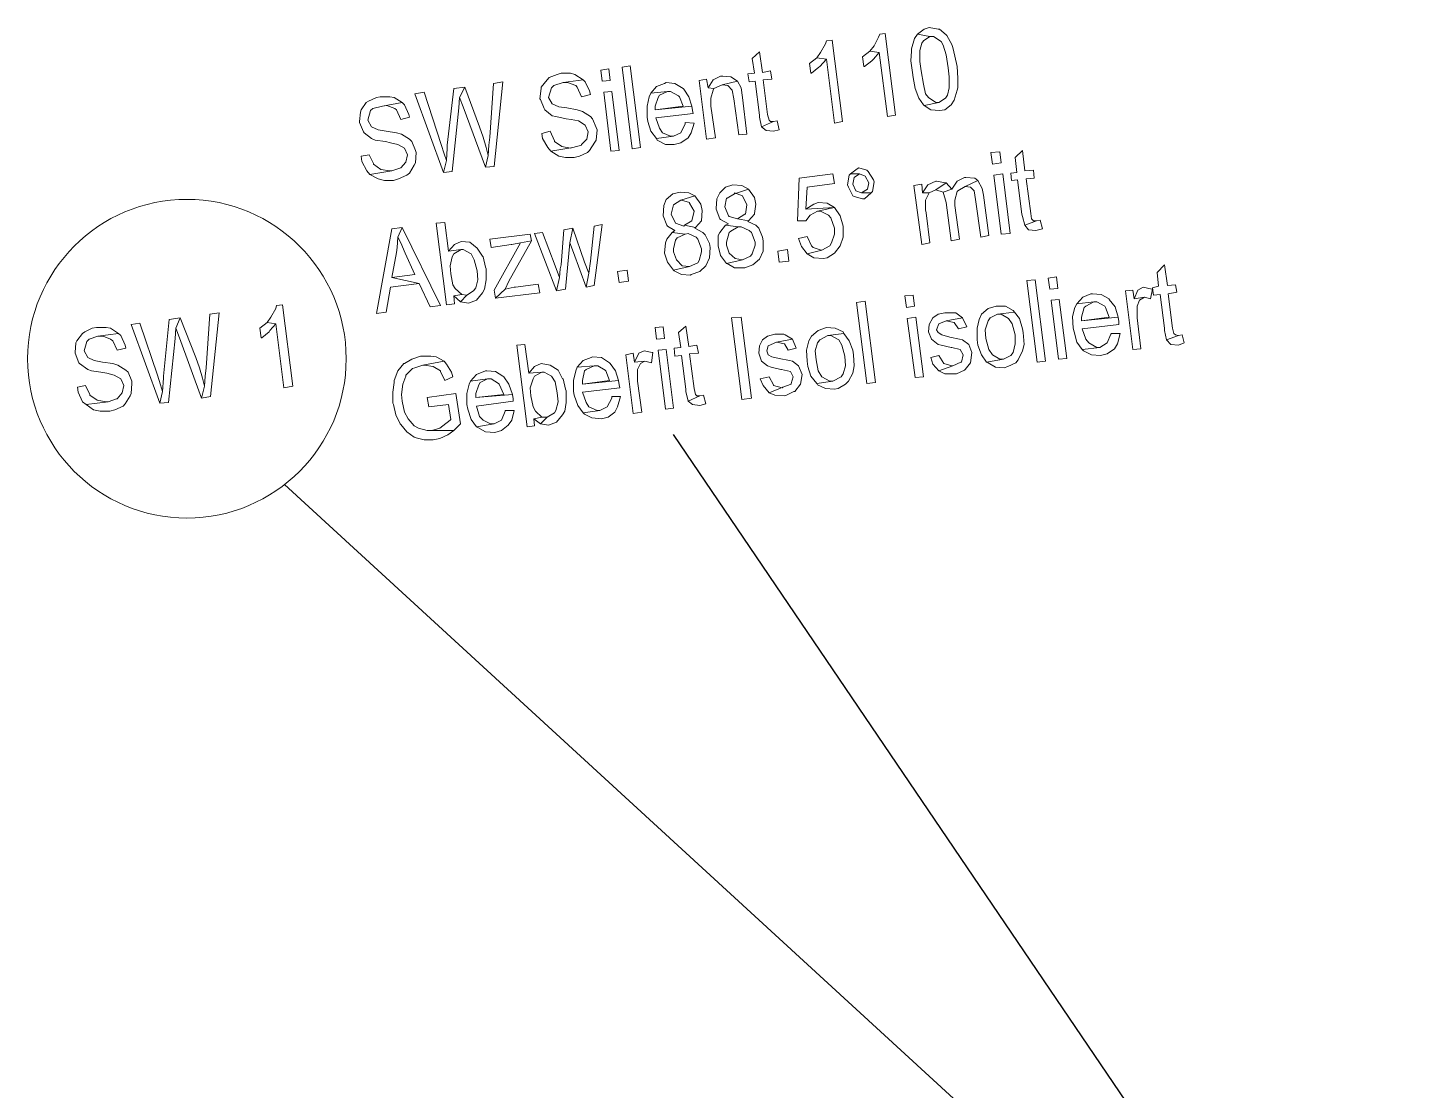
# Model space of a CAD drawing. Header units: metres. Extents: x 2713732.4 to 2713757.2, y 1226081.6 to 1226111.3.
# Drawn here: x 2713741.898 to 2713743.935, y 1226108.739 to 1226110.31 of the extents above; entities that cross this region are included whole.
import ezdxf

# ---------------------------------------------------------------- set-up
doc = ezdxf.new("R2010")
doc.units = ezdxf.units.M
doc.layers.add('einlagen_boden_erstes_og', color=7, linetype='Continuous', true_color=0x000000)

msp = doc.modelspace()

# ---------------------------------------------------------------- linework, layer by layer
at = {"layer": 'einlagen_boden_erstes_og', "color": 7, "linetype": 'Continuous', "lineweight": 25, "extrusion": (0.000477202, 0.001815, 0.999998)}
for q in [(2713742.8529, 1226109.7085, -0.1934), (2713742.2781, 1226109.6348, -0.193)]:
    msp.add_line((2713743.9348, 1226108.1144, -0.191), q, dxfattribs=at)
at = {"layer": 'einlagen_boden_erstes_og', "color": 7, "lineweight": 0}
for points in [[(2713743.1658, 1226110.3011), (2713743.1582, 1226110.3), (2713743.156, 1226110.2957), (2713743.1495, 1226110.2827), (2713743.143, 1226110.2751), (2713743.1571, 1226110.2729), (2713743.1691, 1226110.1784), (2713743.181, 1226110.1806)], [(2713743.2136, 1226110.3), (2713743.2092, 1226110.2935), (2713743.2049, 1226110.2783), (2713743.2049, 1226110.2751), (2713743.2038, 1226110.2609), (2713743.206, 1226110.2436), (2713743.2071, 1226110.236), (2713743.2103, 1226110.2197), (2713743.2158, 1226110.2055), (2713743.2223, 1226110.1958), (2713743.2234, 1226110.1947), (2713743.2451, 1226110.199), (2713743.2408, 1226110.199), (2713743.2299, 1226110.2066), (2713743.2255, 1226110.2121), (2713743.2223, 1226110.2262), (2713743.219, 1226110.2457), (2713743.2169, 1226110.2599), (2713743.2169, 1226110.2761), (2713743.2201, 1226110.287), (2713743.2223, 1226110.2903), (2713743.2321, 1226110.2968)], [(2713743.231, 1226110.3098), (2713743.2234, 1226110.3076), (2713743.2136, 1226110.3), (2713743.2321, 1226110.2968), (2713743.2375, 1226110.2968), (2713743.2484, 1226110.2892), (2713743.2516, 1226110.2838), (2713743.256, 1226110.2696), (2713743.2592, 1226110.2501), (2713743.2603, 1226110.237), (2713743.2603, 1226110.2207), (2713743.2581, 1226110.2099), (2713743.2549, 1226110.2055), (2713743.2451, 1226110.199), (2713743.2234, 1226110.1947), (2713743.2331, 1226110.1882), (2713743.2462, 1226110.1871), (2713743.2538, 1226110.1882), (2713743.2636, 1226110.1958), (2713743.2679, 1226110.2023), (2713743.2723, 1226110.2175), (2713743.2733, 1226110.2207), (2713743.2733, 1226110.2349), (2713743.2723, 1226110.2523), (2713743.269, 1226110.2675), (2713743.2657, 1226110.2805), (2713743.2646, 1226110.2848), (2713743.257, 1226110.2979), (2713743.256, 1226110.299), (2713743.2462, 1226110.3076), (2713743.244, 1226110.3076)], [(2713743.0876, 1226110.2914), (2713743.0789, 1226110.2903), (2713743.0778, 1226110.2859), (2713743.0702, 1226110.2729), (2713743.0648, 1226110.2653), (2713743.0789, 1226110.2631), (2713743.0908, 1226110.1686), (2713743.1028, 1226110.1708)], [(2713742.9801, 1226110.274), (2713742.9692, 1226110.2642), (2713742.9725, 1226110.2425), (2713742.9627, 1226110.2414), (2713742.9648, 1226110.2294), (2713742.9735, 1226110.2305), (2713742.9801, 1226110.1806), (2713742.9801, 1226110.1773), (2713742.9833, 1226110.1632), (2713743.0007, 1226110.1708), (2713742.9963, 1226110.1708), (2713742.9942, 1226110.173), (2713742.992, 1226110.1816), (2713742.9855, 1226110.2327), (2713742.9985, 1226110.2338), (2713742.9963, 1226110.2457), (2713742.9844, 1226110.2436)], [(2713743.0648, 1226110.2653), (2713743.0539, 1226110.2566), (2713743.0561, 1226110.2425), (2713743.0572, 1226110.2425), (2713743.068, 1226110.2512), (2713743.0691, 1226110.2523), (2713743.0789, 1226110.2631)], [(2713743.143, 1226110.2751), (2713743.1321, 1226110.2664), (2713743.1343, 1226110.2523), (2713743.1354, 1226110.2523), (2713743.1462, 1226110.2609), (2713743.1484, 1226110.2631), (2713743.1571, 1226110.2729)], [(2713742.6868, 1226110.2425), (2713742.6813, 1226110.2403), (2713742.6694, 1226110.236), (2713742.6661, 1226110.2327), (2713742.6574, 1226110.2218), (2713742.6574, 1226110.2197), (2713742.6553, 1226110.2045), (2713742.6564, 1226110.2034), (2713742.6618, 1226110.1903), (2713742.6629, 1226110.1882), (2713742.6737, 1226110.1795), (2713742.6792, 1226110.1784), (2713742.6944, 1226110.1751), (2713742.702, 1226110.174), (2713742.7128, 1226110.1719), (2713742.7226, 1226110.1654), (2713742.727, 1226110.1556), (2713742.7248, 1226110.1447), (2713742.7172, 1226110.1371), (2713742.7172, 1226110.136), (2713742.7042, 1226110.1328), (2713742.6716, 1226110.1273), (2713742.6835, 1226110.1197), (2713742.6933, 1226110.1176), (2713742.7063, 1226110.1176), (2713742.7139, 1226110.1197), (2713742.7259, 1226110.1252), (2713742.7291, 1226110.1284), (2713742.7367, 1226110.1404), (2713742.7389, 1226110.1436), (2713742.74, 1226110.1588), (2713742.7389, 1226110.1621), (2713742.7335, 1226110.1751), (2713742.7302, 1226110.1784), (2713742.7183, 1226110.186), (2713742.7107, 1226110.1882), (2713742.6955, 1226110.1914), (2713742.6835, 1226110.1925), (2713742.6737, 1226110.1969), (2713742.6683, 1226110.2066), (2713742.6683, 1226110.2066), (2713742.6726, 1226110.2207), (2713742.6759, 1226110.224), (2713742.69, 1226110.2284), (2713742.7194, 1226110.2327), (2713742.7074, 1226110.2403), (2713742.7009, 1226110.2425)], [(2713742.7574, 1226110.249), (2713742.7454, 1226110.2468), (2713742.7476, 1226110.2305), (2713742.7595, 1226110.2316)], [(2713742.7921, 1226110.1306), (2713742.7769, 1226110.2512), (2713742.7889, 1226110.2533), (2713742.8041, 1226110.1328), (2713742.7921, 1226110.1306)], [(2713742.5445, 1226110.2218), (2713742.5282, 1226110.2197), (2713742.5184, 1226110.136), (2713742.5184, 1226110.1317), (2713742.5173, 1226110.1132), (2713742.513, 1226110.0958), (2713742.526, 1226110.0969), (2713742.5358, 1226110.1914), (2713742.5369, 1226110.2066)], [(2713742.5445, 1226110.2218), (2713742.5369, 1226110.2066), (2713742.5423, 1226110.1925), (2713742.5749, 1226110.1034), (2713742.5792, 1226110.1208), (2713742.576, 1226110.1328), (2713742.5716, 1226110.148), (2713742.5662, 1226110.1632)], [(2713742.601, 1226110.2294), (2713742.5868, 1226110.2273), (2713742.5814, 1226110.148), (2713742.5803, 1226110.136), (2713742.5792, 1226110.1208), (2713742.5749, 1226110.1034), (2713742.5879, 1226110.1045)], [(2713742.7194, 1226110.2327), (2713742.69, 1226110.2284), (2713742.6965, 1226110.2284), (2713742.7085, 1226110.224), (2713742.7107, 1226110.2218), (2713742.7172, 1226110.2077), (2713742.7302, 1226110.211), (2713742.7291, 1226110.2164), (2713742.7226, 1226110.2294)], [(2713742.8421, 1226110.2284), (2713742.8399, 1226110.2273), (2713742.828, 1226110.2229), (2713742.8193, 1226110.2131), (2713742.8443, 1226110.2153), (2713742.8486, 1226110.2153), (2713742.8606, 1226110.2088), (2713742.8617, 1226110.2077), (2713742.8671, 1226110.1936), (2713742.8258, 1226110.1882), (2713742.8801, 1226110.1936), (2713742.8758, 1226110.2077), (2713742.8682, 1226110.2186), (2713742.8671, 1226110.2197), (2713742.8551, 1226110.2273)], [(2713742.9018, 1226110.2338), (2713742.891, 1226110.2316), (2713742.9018, 1226110.1447), (2713742.9149, 1226110.1469), (2713742.9084, 1226110.1936), (2713742.9084, 1226110.2055), (2713742.9116, 1226110.2175), (2713742.9127, 1226110.2197), (2713742.904, 1226110.2207)], [(2713742.9257, 1226110.2381), (2713742.9225, 1226110.2381), (2713742.9116, 1226110.2327), (2713742.904, 1226110.2207), (2713742.9127, 1226110.2197), (2713742.9247, 1226110.2251), (2713742.9475, 1226110.2305), (2713742.9377, 1226110.237)], [(2713742.9475, 1226110.2305), (2713742.9247, 1226110.2251), (2713742.9333, 1226110.224), (2713742.9399, 1226110.2175), (2713742.942, 1226110.2045), (2713742.9496, 1226110.1512), (2713742.9616, 1226110.1523), (2713742.9551, 1226110.2066), (2713742.9529, 1226110.2207)], [(2713742.4196, 1226110.2077), (2713742.4141, 1226110.2066), (2713742.4022, 1226110.2012), (2713742.3989, 1226110.199), (2713742.3913, 1226110.1882), (2713742.3902, 1226110.1849), (2713742.3891, 1226110.1708), (2713742.3891, 1226110.1697), (2713742.3946, 1226110.1556), (2713742.3957, 1226110.1545), (2713742.4065, 1226110.1458), (2713742.412, 1226110.1436), (2713742.4272, 1226110.1415), (2713742.4348, 1226110.1393), (2713742.4456, 1226110.1371), (2713742.4554, 1226110.1317), (2713742.4597, 1226110.1219), (2713742.4576, 1226110.111), (2713742.45, 1226110.1024), (2713742.45, 1226110.1024), (2713742.4369, 1226110.098), (2713742.4043, 1226110.0926), (2713742.4163, 1226110.0861), (2713742.4261, 1226110.0839), (2713742.4391, 1226110.0839), (2713742.4467, 1226110.0861), (2713742.4587, 1226110.0915), (2713742.463, 1226110.0947), (2713742.4695, 1226110.1067), (2713742.4717, 1226110.11), (2713742.4728, 1226110.1252), (2713742.4717, 1226110.1284), (2713742.4663, 1226110.1415), (2713742.463, 1226110.1447), (2713742.4511, 1226110.1523), (2713742.4435, 1226110.1545), (2713742.4282, 1226110.1567), (2713742.4163, 1226110.1588), (2713742.4065, 1226110.1632), (2713742.4011, 1226110.173), (2713742.4011, 1226110.173), (2713742.4054, 1226110.1871), (2713742.4087, 1226110.1903), (2713742.4228, 1226110.1936), (2713742.4521, 1226110.199), (2713742.4402, 1226110.2066), (2713742.4337, 1226110.2077)], [(2713742.4521, 1226110.199), (2713742.4228, 1226110.1936), (2713742.4293, 1226110.1947), (2713742.4413, 1226110.1903), (2713742.4435, 1226110.1882), (2713742.45, 1226110.174), (2713742.463, 1226110.1773), (2713742.4619, 1226110.1816), (2713742.4554, 1226110.1958)], [(2713742.4847, 1226110.2142), (2713742.4706, 1226110.2121), (2713742.513, 1226110.0958), (2713742.5173, 1226110.1132), (2713742.5141, 1226110.123), (2713742.5097, 1226110.1371)], [(2713742.7617, 1226110.2153), (2713742.7498, 1226110.2142), (2713742.7606, 1226110.1273), (2713742.7726, 1226110.1284)], [(2713742.8193, 1226110.2131), (2713742.8171, 1226110.2077), (2713742.8139, 1226110.1936), (2713742.8139, 1226110.1773), (2713742.8149, 1226110.1708), (2713742.8193, 1226110.1567), (2713742.828, 1226110.1458), (2713742.853, 1226110.1491), (2713742.8486, 1226110.1491), (2713742.8367, 1226110.1545), (2713742.8323, 1226110.161), (2713742.8269, 1226110.1762), (2713742.8823, 1226110.1827), (2713742.8812, 1226110.1871), (2713742.8801, 1226110.1936), (2713742.8258, 1226110.1882), (2713742.8258, 1226110.1936), (2713742.8302, 1226110.2066), (2713742.8323, 1226110.2099), (2713742.8443, 1226110.2153)], [(2713742.8703, 1226110.1697), (2713742.8703, 1226110.1675), (2713742.8638, 1226110.1545), (2713742.853, 1226110.1491), (2713742.828, 1226110.1458), (2713742.8291, 1226110.1436), (2713742.841, 1226110.1371), (2713742.8541, 1226110.1371), (2713742.8638, 1226110.1393), (2713742.8747, 1226110.1469), (2713742.879, 1226110.1545), (2713742.8834, 1226110.1686)], [(2713743.0061, 1226110.1719), (2713743.0007, 1226110.1708), (2713742.9833, 1226110.1632), (2713742.9898, 1226110.1577), (2713743.0007, 1226110.1567), (2713743.0094, 1226110.1588)], [(2713742.6705, 1226110.1567), (2713742.6585, 1226110.1534), (2713742.6596, 1226110.1458), (2713742.6672, 1226110.1328), (2713742.6716, 1226110.1273), (2713742.7042, 1226110.1328), (2713742.7009, 1226110.1317), (2713742.6879, 1226110.1339), (2713742.6879, 1226110.1339), (2713742.677, 1226110.1415), (2713742.677, 1226110.1425)], [(2713742.4033, 1226110.1219), (2713742.3913, 1226110.1197), (2713742.3924, 1226110.1121), (2713742.4, 1226110.098), (2713742.4043, 1226110.0926), (2713742.4369, 1226110.098), (2713742.4337, 1226110.098), (2713742.4206, 1226110.1002), (2713742.4206, 1226110.1002), (2713742.4098, 1226110.1078), (2713742.4098, 1226110.1089)], [(2713743.3353, 1226110.1262), (2713743.3222, 1226110.1252), (2713743.3244, 1226110.1078), (2713743.3374, 1226110.11)], [(2713743.3689, 1226110.1284), (2713743.3581, 1226110.1176), (2713743.3602, 1226110.0958), (2713743.3515, 1226110.0947), (2713743.3526, 1226110.0839), (2713743.3613, 1226110.085), (2713743.3678, 1226110.0339), (2713743.3689, 1226110.0307), (2713743.3722, 1226110.0176), (2713743.3896, 1226110.0241), (2713743.3852, 1226110.0241), (2713743.382, 1226110.0274), (2713743.3809, 1226110.035), (2713743.3744, 1226110.0861), (2713743.3863, 1226110.0871), (2713743.3852, 1226110.0991), (2713743.3722, 1226110.098)], [(2713743.1267, 1226110.1024), (2713743.1245, 1226110.1013), (2713743.1147, 1226110.0937), (2713743.1278, 1226110.0937), (2713743.1365, 1226110.0904), (2713743.1419, 1226110.0806), (2713743.1397, 1226110.0708), (2713743.131, 1226110.0654), (2713743.1452, 1226110.0654), (2713743.1473, 1226110.0676), (2713743.1495, 1226110.0817), (2713743.1484, 1226110.085), (2713743.1408, 1226110.0969), (2713743.1386, 1226110.0991)], [(2713742.9409, 1226110.0774), (2713742.9301, 1226110.0741), (2713742.9214, 1226110.0654), (2713742.9171, 1226110.0567), (2713742.916, 1226110.0426), (2713742.916, 1226110.0415), (2713742.9214, 1226110.0274), (2713742.9225, 1226110.0263), (2713742.9344, 1226110.0198), (2713742.9301, 1226110.0176), (2713742.9486, 1226110.0155), (2713742.9529, 1226110.0155), (2713742.9648, 1226110.01), (2713742.9681, 1226110.0068), (2713742.9735, 1226109.9926), (2713742.9735, 1226109.9883), (2713742.9692, 1226109.9753), (2713742.967, 1226109.972), (2713742.9551, 1226109.9666), (2713742.9312, 1226109.9611), (2713742.9323, 1226109.9611), (2713742.9431, 1226109.9546), (2713742.9572, 1226109.9546), (2713742.9583, 1226109.9546), (2713742.9703, 1226109.959), (2713742.9801, 1226109.9677), (2713742.9855, 1226109.9796), (2713742.9855, 1226109.9948), (2713742.9844, 1226110.0002), (2713742.979, 1226110.0133), (2713742.9746, 1226110.0176), (2713742.9627, 1226110.0231), (2713742.9638, 1226110.0241), (2713742.9475, 1226110.0274), (2713742.9475, 1226110.0274), (2713742.9355, 1226110.0307), (2713742.9344, 1226110.0317), (2713742.929, 1226110.0448), (2713742.9312, 1226110.0578), (2713742.9323, 1226110.0578), (2713742.9431, 1226110.0643), (2713742.9638, 1226110.0708), (2713742.954, 1226110.0763)], [(2713743.0887, 1226110.0937), (2713743.0387, 1226110.0871), (2713743.0365, 1226110.0241), (2713743.0485, 1226110.0241), (2713743.055, 1226110.0328), (2713743.0659, 1226110.0383), (2713743.0908, 1226110.0437), (2713743.0485, 1226110.0415), (2713743.0507, 1226110.0741), (2713743.0908, 1226110.0795)], [(2713743.1147, 1226110.0937), (2713743.1126, 1226110.0915), (2713743.1104, 1226110.0774), (2713743.1115, 1226110.0741), (2713743.118, 1226110.0611), (2713743.1202, 1226110.06), (2713743.1321, 1226110.0567), (2713743.1354, 1226110.0567), (2713743.1452, 1226110.0654), (2713743.131, 1226110.0654), (2713743.1224, 1226110.0687), (2713743.118, 1226110.0785), (2713743.1202, 1226110.0882), (2713743.1278, 1226110.0937)], [(2713743.2201, 1226110.0785), (2713743.2082, 1226110.0763), (2713743.2201, 1226109.9894), (2713743.2321, 1226109.9916), (2713743.2266, 1226110.0361), (2713743.2255, 1226110.0404), (2713743.2255, 1226110.0546), (2713743.231, 1226110.0654), (2713743.2212, 1226110.0654)], [(2713743.2418, 1226110.0828), (2713743.2408, 1226110.0828), (2713743.2288, 1226110.0774), (2713743.2212, 1226110.0654), (2713743.231, 1226110.0654), (2713743.2408, 1226110.0698), (2713743.256, 1226110.0806), (2713743.2549, 1226110.0806)], [(2713743.256, 1226110.0806), (2713743.2408, 1226110.0698), (2713743.2516, 1226110.0665), (2713743.2646, 1226110.0708)], [(2713743.2853, 1226110.0882), (2713743.2831, 1226110.0882), (2713743.2723, 1226110.0828), (2713743.2646, 1226110.0708), (2713743.2516, 1226110.0665), (2713743.2516, 1226110.0665), (2713743.256, 1226110.0513), (2713743.2636, 1226109.9948), (2713743.2755, 1226109.997), (2713743.269, 1226110.047), (2713743.269, 1226110.0546), (2713743.2723, 1226110.0676), (2713743.2733, 1226110.0687), (2713743.2842, 1226110.0752), (2713743.3027, 1226110.0839), (2713743.2983, 1226110.0871)], [(2713743.3027, 1226110.0839), (2713743.2842, 1226110.0752), (2713743.2918, 1226110.0741), (2713743.2972, 1226110.0687), (2713743.2994, 1226110.0556), (2713743.307, 1226110.0002), (2713743.319, 1226110.0024), (2713743.3114, 1226110.0622), (2713743.3092, 1226110.0719)], [(2713743.3396, 1226110.0937), (2713743.3266, 1226110.0915), (2713743.3374, 1226110.0046), (2713743.3505, 1226110.0057)], [(2713742.8627, 1226110.0665), (2713742.8519, 1226110.0643), (2713742.8421, 1226110.0556), (2713742.8388, 1226110.047), (2713742.8378, 1226110.0317), (2713742.8378, 1226110.0317), (2713742.8432, 1226110.0176), (2713742.8443, 1226110.0165), (2713742.8551, 1226110.01), (2713742.8508, 1226110.0068), (2713742.8703, 1226110.0046), (2713742.8747, 1226110.0057), (2713742.8866, 1226110.0002), (2713742.8888, 1226109.997), (2713742.8942, 1226109.9829), (2713742.8942, 1226109.9785), (2713742.891, 1226109.9655), (2713742.8888, 1226109.9622), (2713742.8769, 1226109.9568), (2713742.853, 1226109.9514), (2713742.8541, 1226109.9503), (2713742.8649, 1226109.9448), (2713742.8779, 1226109.9438), (2713742.879, 1226109.9448), (2713742.8921, 1226109.9492), (2713742.9008, 1226109.9579), (2713742.9062, 1226109.9698), (2713742.9073, 1226109.985), (2713742.9062, 1226109.9905), (2713742.8997, 1226110.0035), (2713742.8964, 1226110.0068), (2713742.8845, 1226110.0133), (2713742.8856, 1226110.0144), (2713742.8693, 1226110.0176), (2713742.8682, 1226110.0165), (2713742.8562, 1226110.0209), (2713742.8562, 1226110.0209), (2713742.8497, 1226110.0339), (2713742.853, 1226110.048), (2713742.853, 1226110.048), (2713742.8638, 1226110.0546), (2713742.8845, 1226110.0611), (2713742.8758, 1226110.0654)], [(2713742.8845, 1226110.0611), (2713742.8638, 1226110.0546), (2713742.8649, 1226110.0546), (2713742.8769, 1226110.0513), (2713742.8769, 1226110.0502), (2713742.8834, 1226110.0383), (2713742.8801, 1226110.0241), (2713742.8801, 1226110.0241), (2713742.8693, 1226110.0176), (2713742.8856, 1226110.0144), (2713742.8942, 1226110.0241), (2713742.8942, 1226110.0241), (2713742.8953, 1226110.0393), (2713742.8932, 1226110.0491)], [(2713742.9638, 1226110.0708), (2713742.9431, 1226110.0643), (2713742.9431, 1226110.0654), (2713742.9551, 1226110.0611), (2713742.9551, 1226110.0611), (2713742.9616, 1226110.048), (2713742.9594, 1226110.0339), (2713742.9583, 1226110.0339), (2713742.9475, 1226110.0274), (2713742.9638, 1226110.0241), (2713742.9725, 1226110.0339), (2713742.9725, 1226110.035), (2713742.9746, 1226110.0491), (2713742.9725, 1226110.0589)], [(2713743.067, 1226110.0513), (2713743.0604, 1226110.0491), (2713743.0485, 1226110.0415), (2713743.0908, 1226110.0437), (2713743.08, 1226110.0502)], [(2713743.0908, 1226110.0437), (2713743.0659, 1226110.0383), (2713743.0702, 1226110.0383), (2713743.0822, 1226110.0328), (2713743.0854, 1226110.0285), (2713743.0908, 1226110.0133), (2713743.0908, 1226110.0046), (2713743.0865, 1226109.9916), (2713743.0843, 1226109.9872), (2713743.0724, 1226109.9807), (2713743.0507, 1226109.9753), (2713743.0604, 1226109.9698), (2713743.0746, 1226109.9687), (2713743.08, 1226109.9698), (2713743.0908, 1226109.9763), (2713743.0995, 1226109.9872), (2713743.1039, 1226110.0002), (2713743.1039, 1226110.0165), (2713743.1039, 1226110.0165), (2713743.0995, 1226110.0317)], [(2713742.5151, 1226110.022), (2713742.5021, 1226110.0209), (2713742.5173, 1226109.9003), (2713742.5293, 1226109.9014), (2713742.5282, 1226109.9133), (2713742.5401, 1226109.9155), (2713742.5304, 1226109.9242), (2713742.5271, 1226109.9296), (2713742.5238, 1226109.9459), (2713742.5227, 1226109.9579), (2713742.526, 1226109.9709), (2713742.5282, 1226109.9753), (2713742.539, 1226109.9818), (2713742.5206, 1226109.9796)], [(2713742.7476, 1226110.0187), (2713742.7357, 1226110.0165), (2713742.7302, 1226109.9644), (2713742.728, 1226109.947), (2713742.7237, 1226109.9264), (2713742.7357, 1226109.9286)], [(2713742.9301, 1226110.0176), (2713742.9214, 1226110.0068), (2713742.9192, 1226110.0024), (2713742.9192, 1226109.9872), (2713742.9225, 1226109.9731), (2713742.9312, 1226109.9611), (2713742.9551, 1226109.9666), (2713742.9442, 1226109.9687), (2713742.9355, 1226109.9763), (2713742.9312, 1226109.9883), (2713742.9312, 1226109.9926), (2713742.9355, 1226110.0068), (2713742.9377, 1226110.0089), (2713742.9486, 1226110.0155)], [(2713743.395, 1226110.0252), (2713743.3896, 1226110.0241), (2713743.3722, 1226110.0176), (2713743.3776, 1226110.0111), (2713743.3885, 1226110.01), (2713743.3983, 1226110.0122)], [(2713742.4521, 1226110.0144), (2713742.4369, 1226110.0122), (2713742.4141, 1226109.8873), (2713742.4282, 1226109.8894), (2713742.4348, 1226109.9264), (2713742.4771, 1226109.9318), (2713742.4369, 1226109.9405), (2713742.4435, 1226109.9774), (2713742.4445, 1226109.985), (2713742.4456, 1226110.0002)], [(2713742.4521, 1226110.0144), (2713742.4456, 1226110.0002), (2713742.45, 1226109.9916), (2713742.4565, 1226109.9763), (2713742.4706, 1226109.9448), (2713742.4369, 1226109.9405), (2713742.4771, 1226109.9318), (2713742.4934, 1226109.8971), (2713742.5086, 1226109.8992)], [(2713742.6411, 1226110.0046), (2713742.5814, 1226109.997), (2713742.5836, 1226109.985), (2713742.6129, 1226109.9894), (2713742.614, 1226109.9894), (2713742.627, 1226109.9916), (2713742.6433, 1226109.9948)], [(2713742.6433, 1226109.9948), (2713742.627, 1226109.9916), (2713742.5879, 1226109.922), (2713742.5901, 1226109.9101), (2713742.6042, 1226109.9231), (2713742.6096, 1226109.9351)], [(2713742.6596, 1226110.0068), (2713742.6477, 1226110.0057), (2713742.6803, 1226109.9209), (2713742.6846, 1226109.9405), (2713742.6781, 1226109.9579)], [(2713742.7042, 1226110.0133), (2713742.6911, 1226110.0111), (2713742.6868, 1226109.959), (2713742.6857, 1226109.9535), (2713742.6846, 1226109.9405), (2713742.6803, 1226109.9209), (2713742.6933, 1226109.9231), (2713742.6998, 1226109.9916)], [(2713742.7042, 1226110.0133), (2713742.6998, 1226109.9916), (2713742.7052, 1226109.9774), (2713742.7237, 1226109.9264), (2713742.728, 1226109.947), (2713742.7215, 1226109.9633)], [(2713742.8508, 1226110.0068), (2713742.8432, 1226109.997), (2713742.841, 1226109.9916), (2713742.8399, 1226109.9763), (2713742.8443, 1226109.9633), (2713742.853, 1226109.9514), (2713742.8769, 1226109.9568), (2713742.866, 1226109.9579), (2713742.8573, 1226109.9666), (2713742.853, 1226109.9785), (2713742.853, 1226109.9829), (2713742.8562, 1226109.9959), (2713742.8584, 1226109.9992), (2713742.8703, 1226110.0046)], [(2713743.0507, 1226110.0013), (2713743.0376, 1226109.9981), (2713743.042, 1226109.9861), (2713743.0507, 1226109.9753), (2713743.0724, 1226109.9807), (2713743.0713, 1226109.9807), (2713743.0593, 1226109.985), (2713743.0572, 1226109.9872)], [(2713742.539, 1226109.9937), (2713742.5293, 1226109.9894), (2713742.5206, 1226109.9796), (2713742.539, 1226109.9818), (2713742.5423, 1226109.9818), (2713742.5542, 1226109.9753), (2713742.5586, 1226109.9666), (2713742.5629, 1226109.9503), (2713742.564, 1226109.9372), (2713742.5608, 1226109.9253), (2713742.5575, 1226109.9209), (2713742.5477, 1226109.9144), (2713742.538, 1226109.9047), (2713742.5499, 1226109.9025), (2713742.5499, 1226109.9025), (2713742.5619, 1226109.9068), (2713742.5705, 1226109.9177), (2713742.5738, 1226109.9231), (2713742.576, 1226109.9372), (2713742.576, 1226109.9535), (2713742.5749, 1226109.9557), (2713742.5716, 1226109.9709), (2713742.5705, 1226109.972), (2713742.5629, 1226109.984), (2713742.5521, 1226109.9926), (2713742.5521, 1226109.9926)], [(2713743.0094, 1226109.9633), (2713743.0072, 1226109.9796), (2713743.0213, 1226109.9818), (2713743.0235, 1226109.9644), (2713743.0094, 1226109.9633)], [(2713743.5786, 1226109.959), (2713743.5677, 1226109.9481), (2713743.5699, 1226109.9275), (2713743.5612, 1226109.9253), (2713743.5623, 1226109.9144), (2713743.5721, 1226109.9155), (2713743.5786, 1226109.8656), (2713743.5786, 1226109.8623), (2713743.5818, 1226109.8482), (2713743.5992, 1226109.8547), (2713743.5949, 1226109.8558), (2713743.5927, 1226109.8579), (2713743.5905, 1226109.8656), (2713743.584, 1226109.9166), (2713743.597, 1226109.9188), (2713743.5949, 1226109.9296), (2713743.5829, 1226109.9286)], [(2713742.7726, 1226109.9329), (2713742.7704, 1226109.9492), (2713742.7845, 1226109.9514), (2713742.7867, 1226109.9351), (2713742.7726, 1226109.9329)], [(2713743.3907, 1226109.8156), (2713743.3754, 1226109.9362), (2713743.3874, 1226109.9372), (2713743.4026, 1226109.8167), (2713743.3907, 1226109.8156)], [(2713743.4189, 1226109.9416), (2713743.4069, 1226109.9394), (2713743.4091, 1226109.9231), (2713743.4211, 1226109.9242)], [(2713742.5401, 1226109.9155), (2713742.5282, 1226109.9133), (2713742.538, 1226109.9047), (2713742.5477, 1226109.9144)], [(2713742.6531, 1226109.9307), (2713742.6194, 1226109.9264), (2713742.6173, 1226109.9264), (2713742.6042, 1226109.9231), (2713742.5901, 1226109.9101), (2713742.6553, 1226109.9177)], [(2713743.2071, 1226109.9144), (2713743.1951, 1226109.9133), (2713743.1973, 1226109.896), (2713743.2092, 1226109.8981)], [(2713743.4721, 1226109.9166), (2713743.4699, 1226109.9166), (2713743.458, 1226109.9112), (2713743.4493, 1226109.9014), (2713743.4743, 1226109.9047), (2713743.4786, 1226109.9047), (2713743.4906, 1226109.8981), (2713743.4917, 1226109.896), (2713743.4971, 1226109.8818), (2713743.4558, 1226109.8764), (2713743.5101, 1226109.8818), (2713743.5058, 1226109.8971), (2713743.4971, 1226109.9079), (2713743.4971, 1226109.909), (2713743.4852, 1226109.9155)], [(2713743.5319, 1226109.922), (2713743.521, 1226109.9209), (2713743.5319, 1226109.8341), (2713743.5438, 1226109.8351), (2713743.5384, 1226109.8808), (2713743.5384, 1226109.8829), (2713743.5384, 1226109.8981), (2713743.5416, 1226109.9068), (2713743.5492, 1226109.9112), (2713743.534, 1226109.909)], [(2713743.5471, 1226109.9264), (2713743.5395, 1226109.922), (2713743.5395, 1226109.922), (2713743.534, 1226109.909), (2713743.5492, 1226109.9112), (2713743.5579, 1226109.909), (2713743.5612, 1226109.9231), (2713743.5601, 1226109.9231)], [(2713742.2751, 1226109.9003), (2713742.2664, 1226109.8992), (2713742.2653, 1226109.8949), (2713742.2577, 1226109.8818), (2713742.2523, 1226109.8742), (2713742.2653, 1226109.8721), (2713742.2773, 1226109.7776), (2713742.2903, 1226109.7797)], [(2713743.1386, 1226109.7841), (2713743.1234, 1226109.9036), (2713743.1365, 1226109.9057), (2713743.1517, 1226109.7852), (2713743.1386, 1226109.7841)], [(2713743.3298, 1226109.8981), (2713743.3179, 1226109.8949), (2713743.3081, 1226109.8862), (2713743.3048, 1226109.8786), (2713743.3016, 1226109.8656), (2713743.3016, 1226109.8482), (2713743.3027, 1226109.8406), (2713743.3081, 1226109.8264), (2713743.3157, 1226109.8156), (2713743.3407, 1226109.8199), (2713743.3353, 1226109.8199), (2713743.3244, 1226109.8264), (2713743.319, 1226109.8341), (2713743.3146, 1226109.8503), (2713743.3135, 1226109.8634), (2713743.3179, 1226109.8764), (2713743.3211, 1226109.8808), (2713743.332, 1226109.8862), (2713743.357, 1226109.8894), (2713743.3548, 1226109.8916), (2713743.3439, 1226109.8981)], [(2713743.4232, 1226109.9079), (2713743.4113, 1226109.9068), (2713743.4222, 1226109.8199), (2713743.4341, 1226109.821)], [(2713743.4493, 1226109.9014), (2713743.446, 1226109.896), (2713743.4428, 1226109.8829), (2713743.4439, 1226109.8656), (2713743.445, 1226109.8601), (2713743.4493, 1226109.8449), (2713743.4569, 1226109.8341), (2713743.483, 1226109.8373), (2713743.4786, 1226109.8373), (2713743.4667, 1226109.8438), (2713743.4623, 1226109.8493), (2713743.4569, 1226109.8645), (2713743.5112, 1226109.871), (2713743.5112, 1226109.8753), (2713743.5101, 1226109.8818), (2713743.4558, 1226109.8764), (2713743.4558, 1226109.8818), (2713743.4602, 1226109.896), (2713743.4623, 1226109.8981), (2713743.4743, 1226109.9047)], [(2713742.0644, 1226109.8732), (2713742.0513, 1226109.871), (2713742.0937, 1226109.7548), (2713742.098, 1226109.7721), (2713742.0948, 1226109.7819), (2713742.0904, 1226109.796)], [(2713742.1241, 1226109.8808), (2713742.1078, 1226109.8786), (2713742.0991, 1226109.7949), (2713742.0991, 1226109.7917), (2713742.098, 1226109.7721), (2713742.0937, 1226109.7548), (2713742.1067, 1226109.7558), (2713742.1165, 1226109.8503), (2713742.1176, 1226109.8656)], [(2713742.1241, 1226109.8808), (2713742.1176, 1226109.8656), (2713742.123, 1226109.8514), (2713742.1556, 1226109.7624), (2713742.1599, 1226109.7797), (2713742.1567, 1226109.7917), (2713742.1523, 1226109.8069), (2713742.1469, 1226109.8221)], [(2713742.1817, 1226109.8884), (2713742.1676, 1226109.8862), (2713742.1621, 1226109.8069), (2713742.161, 1226109.7949), (2713742.1599, 1226109.7797), (2713742.1556, 1226109.7624), (2713742.1686, 1226109.7645)], [(2713742.2523, 1226109.8742), (2713742.2414, 1226109.8656), (2713742.2436, 1226109.8514), (2713742.2447, 1226109.8514), (2713742.2555, 1226109.8601), (2713742.2566, 1226109.8623), (2713742.2653, 1226109.8721)], [(2713742.954, 1226109.7602), (2713742.9388, 1226109.8808), (2713742.9529, 1226109.8818), (2713742.9681, 1226109.7624), (2713742.954, 1226109.7602)], [(2713743.2114, 1226109.8818), (2713743.1984, 1226109.8797), (2713743.2103, 1226109.7928), (2713743.2223, 1226109.7939)], [(2713743.2538, 1226109.8884), (2713743.244, 1226109.8862), (2713743.2364, 1226109.8808), (2713743.231, 1226109.871), (2713743.2299, 1226109.8601), (2713743.2342, 1226109.8493), (2713743.244, 1226109.8417), (2713743.2484, 1226109.8406), (2713743.2636, 1226109.8373), (2713743.2646, 1226109.8373), (2713743.2766, 1226109.8341), (2713743.2809, 1226109.8264), (2713743.2788, 1226109.8156), (2713743.2777, 1226109.8156), (2713743.2657, 1226109.8102), (2713743.2451, 1226109.8025), (2713743.2538, 1226109.7982), (2713743.2679, 1226109.7982), (2713743.2712, 1226109.7982), (2713743.2831, 1226109.8036), (2713743.2842, 1226109.8047), (2713743.2918, 1226109.8145), (2713743.294, 1226109.8297), (2713743.2896, 1226109.8417), (2713743.2799, 1226109.8482), (2713743.2755, 1226109.8493), (2713743.2614, 1226109.8525), (2713743.2494, 1226109.8558), (2713743.244, 1226109.859), (2713743.2418, 1226109.8634), (2713743.2451, 1226109.8721), (2713743.2451, 1226109.8721), (2713743.256, 1226109.8764), (2713743.2799, 1226109.8808), (2713743.2701, 1226109.8884), (2713743.2668, 1226109.8884)], [(2713743.2799, 1226109.8808), (2713743.256, 1226109.8764), (2713743.2679, 1226109.8742), (2713743.2744, 1226109.8645), (2713743.2864, 1226109.8677)], [(2713743.357, 1226109.8894), (2713743.332, 1226109.8862), (2713743.3374, 1226109.8862), (2713743.3483, 1226109.8797), (2713743.3537, 1226109.8721), (2713743.3581, 1226109.8558), (2713743.3581, 1226109.8427), (2713743.3548, 1226109.8297), (2713743.3515, 1226109.8254), (2713743.3407, 1226109.8199), (2713743.3157, 1226109.8156), (2713743.3179, 1226109.8145), (2713743.3287, 1226109.808), (2713743.3418, 1226109.8069), (2713743.3472, 1226109.8091), (2713743.3591, 1226109.8145), (2713743.3624, 1226109.8188), (2713743.3689, 1226109.8319), (2713743.3711, 1226109.8417), (2713743.37, 1226109.859), (2713743.3689, 1226109.8645), (2713743.3646, 1226109.8797)], [(2713742.0003, 1226109.8666), (2713741.9938, 1226109.8656), (2713741.9829, 1226109.8601), (2713741.9796, 1226109.8579), (2713741.9709, 1226109.8471), (2713741.9699, 1226109.8438), (2713741.9688, 1226109.8297), (2713741.9688, 1226109.8286), (2713741.9742, 1226109.8145), (2713741.9753, 1226109.8134), (2713741.9872, 1226109.8047), (2713741.9927, 1226109.8025), (2713742.0068, 1226109.8004), (2713742.0155, 1226109.7993), (2713742.0263, 1226109.796), (2713742.0361, 1226109.7906), (2713742.0405, 1226109.7808), (2713742.0383, 1226109.77), (2713742.0307, 1226109.7613), (2713742.0296, 1226109.7613), (2713742.0177, 1226109.7569), (2713741.9851, 1226109.7526), (2713741.9959, 1226109.745), (2713742.0057, 1226109.7428), (2713742.0198, 1226109.7428), (2713742.0274, 1226109.745), (2713742.0394, 1226109.7504), (2713742.0426, 1226109.7537), (2713742.0502, 1226109.7656), (2713742.0513, 1226109.7689), (2713742.0524, 1226109.7841), (2713742.0524, 1226109.7873), (2713742.047, 1226109.8004), (2713742.0437, 1226109.8036), (2713742.0318, 1226109.8112), (2713742.0242, 1226109.8134), (2713742.009, 1226109.8156), (2713741.997, 1226109.8178), (2713741.9872, 1226109.8221), (2713741.9818, 1226109.8319), (2713741.9818, 1226109.8319), (2713741.9861, 1226109.846), (2713741.9894, 1226109.8493), (2713742.0024, 1226109.8536), (2713742.0329, 1226109.8579), (2713742.0209, 1226109.8656), (2713742.0144, 1226109.8666)], [(2713742.0329, 1226109.8579), (2713742.0024, 1226109.8536), (2713742.01, 1226109.8536), (2713742.0209, 1226109.8493), (2713742.0242, 1226109.8471), (2713742.0307, 1226109.833), (2713742.0437, 1226109.8362), (2713742.0426, 1226109.8406), (2713742.0361, 1226109.8547)], [(2713742.8378, 1226109.8677), (2713742.8258, 1226109.8666), (2713742.828, 1226109.8493), (2713742.8399, 1226109.8503)], [(2713742.8714, 1226109.8688), (2713742.8606, 1226109.859), (2713742.8638, 1226109.8373), (2713742.8541, 1226109.8362), (2713742.8551, 1226109.8243), (2713742.8649, 1226109.8254), (2713742.8714, 1226109.7754), (2713742.8714, 1226109.7721), (2713742.8747, 1226109.758), (2713742.8921, 1226109.7656), (2713742.8877, 1226109.7656), (2713742.8856, 1226109.7678), (2713742.8834, 1226109.7765), (2713742.8769, 1226109.8275), (2713742.8899, 1226109.8286), (2713742.8877, 1226109.8406), (2713742.8758, 1226109.8384)], [(2713743.0029, 1226109.8569), (2713742.992, 1226109.8536), (2713742.9844, 1226109.8482), (2713742.9801, 1226109.8395), (2713742.979, 1226109.8286), (2713742.9833, 1226109.8167), (2713742.992, 1226109.8102), (2713742.9974, 1226109.808), (2713743.0116, 1226109.8047), (2713743.0126, 1226109.8047), (2713743.0257, 1226109.8015), (2713743.03, 1226109.7939), (2713743.0268, 1226109.7841), (2713743.0268, 1226109.783), (2713743.0148, 1226109.7787), (2713742.9942, 1226109.77), (2713743.0029, 1226109.7667), (2713743.017, 1226109.7656), (2713743.0202, 1226109.7667), (2713743.0311, 1226109.7721), (2713743.0322, 1226109.7721), (2713743.0409, 1226109.783), (2713743.0431, 1226109.7971), (2713743.0376, 1226109.8102), (2713743.0289, 1226109.8167), (2713743.0246, 1226109.8178), (2713743.0094, 1226109.821), (2713742.9985, 1226109.8232), (2713742.9931, 1226109.8264), (2713742.9909, 1226109.8319), (2713742.9931, 1226109.8395), (2713742.9931, 1226109.8395), (2713743.005, 1226109.8449), (2713743.0289, 1226109.8493), (2713743.0181, 1226109.8558), (2713743.0159, 1226109.8569)], [(2713743.0789, 1226109.8666), (2713743.067, 1226109.8623), (2713743.0572, 1226109.8536), (2713743.0528, 1226109.8471), (2713743.0496, 1226109.833), (2713743.0507, 1226109.8167), (2713743.0517, 1226109.8091), (2713743.0561, 1226109.7949), (2713743.0648, 1226109.7841), (2713743.0887, 1226109.7873), (2713743.0843, 1226109.7873), (2713743.0724, 1226109.7939), (2713743.067, 1226109.8025), (2713743.0637, 1226109.8188), (2713743.0626, 1226109.8319), (2713743.0659, 1226109.8438), (2713743.0691, 1226109.8482), (2713743.0811, 1226109.8547), (2713743.105, 1226109.8579), (2713743.1039, 1226109.8601), (2713743.0919, 1226109.8656)], [(2713743.105, 1226109.8579), (2713743.0811, 1226109.8547), (2713743.0854, 1226109.8547), (2713743.0974, 1226109.8482), (2713743.1017, 1226109.8406), (2713743.1061, 1226109.8243), (2713743.1071, 1226109.8102), (2713743.1039, 1226109.7982), (2713743.1006, 1226109.7939), (2713743.0887, 1226109.7873), (2713743.0648, 1226109.7841), (2713743.0659, 1226109.7819), (2713743.0778, 1226109.7765), (2713743.0908, 1226109.7754), (2713743.0963, 1226109.7765), (2713743.1071, 1226109.783), (2713743.1115, 1226109.7873), (2713743.118, 1226109.7993), (2713743.1202, 1226109.8102), (2713743.1191, 1226109.8264), (2713743.118, 1226109.833), (2713743.1126, 1226109.8471)], [(2713743.5004, 1226109.8579), (2713743.4993, 1226109.8569), (2713743.4938, 1226109.8438), (2713743.483, 1226109.8373), (2713743.4569, 1226109.8341), (2713743.4591, 1226109.8319), (2713743.471, 1226109.8264), (2713743.4841, 1226109.8254), (2713743.4938, 1226109.8275), (2713743.5047, 1226109.8351), (2713743.5091, 1226109.8427), (2713743.5134, 1226109.8579)], [(2713743.6046, 1226109.8558), (2713743.5992, 1226109.8547), (2713743.5818, 1226109.8482), (2713743.5883, 1226109.8417), (2713743.5992, 1226109.8406), (2713743.6079, 1226109.8438)], [(2713742.6335, 1226109.8417), (2713742.6216, 1226109.8406), (2713742.6368, 1226109.72), (2713742.6477, 1226109.7211), (2713742.6466, 1226109.7319), (2713742.6585, 1226109.7341), (2713742.6488, 1226109.7428), (2713742.6455, 1226109.7493), (2713742.6422, 1226109.7656), (2713742.6411, 1226109.7776), (2713742.6455, 1226109.7906), (2713742.6477, 1226109.7949), (2713742.6585, 1226109.8004), (2713742.639, 1226109.7993)], [(2713742.8095, 1226109.8319), (2713742.8019, 1226109.8286), (2713742.8019, 1226109.8286), (2713742.7954, 1226109.8156), (2713742.8106, 1226109.8167), (2713742.8204, 1226109.8145), (2713742.8225, 1226109.8297), (2713742.8215, 1226109.8297)], [(2713742.8421, 1226109.8341), (2713742.8302, 1226109.833), (2713742.841, 1226109.7461), (2713742.853, 1226109.7472)], [(2713743.0289, 1226109.8493), (2713743.005, 1226109.8449), (2713743.017, 1226109.8427), (2713743.0224, 1226109.833), (2713743.0344, 1226109.8362)], [(2713742.4815, 1226109.8243), (2713742.4793, 1226109.8243), (2713742.4663, 1226109.8199), (2713742.4554, 1226109.8134), (2713742.4543, 1226109.8134), (2713742.4456, 1226109.8025), (2713742.4402, 1226109.7884), (2713742.4402, 1226109.7852), (2713742.438, 1226109.771), (2713742.438, 1226109.7548), (2713742.4391, 1226109.7526), (2713742.4424, 1226109.7374), (2713742.4489, 1226109.7243), (2713742.45, 1226109.7233), (2713742.4587, 1226109.7124), (2713742.4695, 1226109.7048), (2713742.4728, 1226109.7037), (2713742.4847, 1226109.7004), (2713742.4978, 1226109.7004), (2713742.5075, 1226109.7026), (2713742.5195, 1226109.708), (2713742.5282, 1226109.7146), (2713742.4956, 1226109.7146), (2713742.4891, 1226109.7146), (2713742.476, 1226109.7178), (2713742.4695, 1226109.7211), (2713742.4608, 1226109.7319), (2713742.4554, 1226109.7417), (2713742.4521, 1226109.758), (2713742.4511, 1226109.7678), (2713742.4532, 1226109.783), (2713742.4576, 1226109.7949), (2713742.4576, 1226109.796), (2713742.4674, 1226109.8058), (2713742.4706, 1226109.8069), (2713742.4826, 1226109.8112), (2713742.5141, 1226109.8167), (2713742.5021, 1226109.8232), (2713742.4945, 1226109.8243)], [(2713742.5141, 1226109.8167), (2713742.4826, 1226109.8112), (2713742.4847, 1226109.8112), (2713742.4978, 1226109.8091), (2713742.5086, 1226109.8025), (2713742.5086, 1226109.8015), (2713742.5151, 1226109.7884), (2713742.5271, 1226109.7939), (2713742.5249, 1226109.8004), (2713742.5173, 1226109.8123)], [(2713742.6574, 1226109.8134), (2713742.6477, 1226109.8091), (2713742.639, 1226109.7993), (2713742.6585, 1226109.8004), (2713742.6618, 1226109.8004), (2713742.6726, 1226109.7949), (2713742.6781, 1226109.7863), (2713742.6813, 1226109.77), (2713742.6824, 1226109.7569), (2713742.6792, 1226109.7439), (2713742.677, 1226109.7406), (2713742.6661, 1226109.7341), (2713742.6564, 1226109.7243), (2713742.6683, 1226109.7222), (2713742.6683, 1226109.7222), (2713742.6803, 1226109.7265), (2713742.6889, 1226109.7374), (2713742.6922, 1226109.7428), (2713742.6944, 1226109.7558), (2713742.6944, 1226109.7732), (2713742.6933, 1226109.7754), (2713742.69, 1226109.7906), (2713742.6889, 1226109.7906), (2713742.6824, 1226109.8036), (2713742.6705, 1226109.8112), (2713742.6705, 1226109.8112)], [(2713742.7335, 1226109.8232), (2713742.7313, 1226109.8221), (2713742.7194, 1226109.8178), (2713742.7107, 1226109.808), (2713742.7357, 1226109.8102), (2713742.7411, 1226109.8102), (2713742.7519, 1226109.8036), (2713742.753, 1226109.8025), (2713742.7585, 1226109.7884), (2713742.7183, 1226109.783), (2713742.7715, 1226109.7884), (2713742.7672, 1226109.8025), (2713742.7595, 1226109.8134), (2713742.7585, 1226109.8145), (2713742.7465, 1226109.8221)], [(2713742.7932, 1226109.8286), (2713742.7824, 1226109.8264), (2713742.7932, 1226109.7395), (2713742.8063, 1226109.7417), (2713742.7997, 1226109.7873), (2713742.7997, 1226109.7895), (2713742.7997, 1226109.8047), (2713742.8041, 1226109.8134), (2713742.8106, 1226109.8167), (2713742.7954, 1226109.8156)], [(2713743.2451, 1226109.8254), (2713743.2331, 1226109.8221), (2713743.2364, 1226109.8123), (2713743.2451, 1226109.8025), (2713743.2657, 1226109.8102), (2713743.2646, 1226109.8102), (2713743.2527, 1226109.8134), (2713743.2527, 1226109.8134)], [(2713742.5771, 1226109.8025), (2713742.5749, 1226109.8025), (2713742.5619, 1226109.7971), (2713742.5532, 1226109.7873), (2713742.5781, 1226109.7906), (2713742.5836, 1226109.7906), (2713742.5944, 1226109.7841), (2713742.5955, 1226109.783), (2713742.602, 1226109.7678), (2713742.5608, 1226109.7634), (2713742.6151, 1226109.7678), (2713742.6096, 1226109.783), (2713742.602, 1226109.7939), (2713742.601, 1226109.7949), (2713742.5901, 1226109.8015)], [(2713742.7107, 1226109.808), (2713742.7085, 1226109.8025), (2713742.7052, 1226109.7884), (2713742.7052, 1226109.7721), (2713742.7063, 1226109.7667), (2713742.7118, 1226109.7515), (2713742.7194, 1226109.7406), (2713742.7443, 1226109.7439), (2713742.74, 1226109.7439), (2713742.728, 1226109.7493), (2713742.7237, 1226109.7558), (2713742.7183, 1226109.771), (2713742.7737, 1226109.7776), (2713742.7726, 1226109.7819), (2713742.7715, 1226109.7884), (2713742.7183, 1226109.783), (2713742.7183, 1226109.7884), (2713742.7215, 1226109.8025), (2713742.7237, 1226109.8047), (2713742.7357, 1226109.8102)], [(2713742.9942, 1226109.7939), (2713742.9811, 1226109.7906), (2713742.9855, 1226109.7808), (2713742.9942, 1226109.77), (2713743.0148, 1226109.7787), (2713743.0137, 1226109.7776), (2713743.0007, 1226109.7808), (2713743.0007, 1226109.7819)], [(2713741.984, 1226109.7808), (2713741.972, 1226109.7787), (2713741.9731, 1226109.771), (2713741.9796, 1226109.7569), (2713741.9851, 1226109.7526), (2713742.0177, 1226109.7569), (2713742.0144, 1226109.7569), (2713742.0014, 1226109.7591), (2713742.0014, 1226109.7591), (2713741.9905, 1226109.7667), (2713741.9905, 1226109.7678)], [(2713742.5532, 1226109.7873), (2713742.551, 1226109.783), (2713742.5477, 1226109.7689), (2713742.5477, 1226109.7526), (2713742.5488, 1226109.7461), (2713742.5542, 1226109.7309), (2713742.5619, 1226109.72), (2713742.5879, 1226109.7243), (2713742.5825, 1226109.7243), (2713742.5716, 1226109.7298), (2713742.5662, 1226109.7352), (2713742.5619, 1226109.7504), (2713742.6162, 1226109.758), (2713742.6162, 1226109.7613), (2713742.6151, 1226109.7678), (2713742.5608, 1226109.7634), (2713742.5608, 1226109.7689), (2713742.5651, 1226109.7819), (2713742.5673, 1226109.7852), (2713742.5781, 1226109.7906)], [(2713742.5314, 1226109.7689), (2713742.4891, 1226109.7634), (2713742.4912, 1226109.7493), (2713742.5206, 1226109.7526), (2713742.5238, 1226109.7309), (2713742.5227, 1226109.7298), (2713742.5119, 1226109.7211), (2713742.5075, 1226109.7178), (2713742.4956, 1226109.7146), (2713742.5282, 1226109.7146), (2713742.538, 1226109.7243)], [(2713742.7617, 1226109.7645), (2713742.7617, 1226109.7624), (2713742.7552, 1226109.7493), (2713742.7443, 1226109.7439), (2713742.7194, 1226109.7406), (2713742.7215, 1226109.7385), (2713742.7324, 1226109.733), (2713742.7465, 1226109.7319), (2713742.7563, 1226109.7341), (2713742.7661, 1226109.7417), (2713742.7704, 1226109.7493), (2713742.7748, 1226109.7645)], [(2713742.8975, 1226109.7667), (2713742.8921, 1226109.7656), (2713742.8747, 1226109.758), (2713742.8812, 1226109.7526), (2713742.8921, 1226109.7515), (2713742.9008, 1226109.7537)], [(2713742.6042, 1226109.7439), (2713742.6042, 1226109.7428), (2713742.5988, 1226109.7298), (2713742.5879, 1226109.7243), (2713742.5619, 1226109.72), (2713742.564, 1226109.7189), (2713742.5749, 1226109.7124), (2713742.589, 1226109.7113), (2713742.5988, 1226109.7146), (2713742.6086, 1226109.7222), (2713742.614, 1226109.7298), (2713742.6173, 1226109.7439)], [(2713742.6585, 1226109.7341), (2713742.6466, 1226109.7319), (2713742.6564, 1226109.7243), (2713742.6661, 1226109.7341)]]:
    msp.add_lwpolyline(points, close=True, dxfattribs=at)
at = {"layer": 'einlagen_boden_erstes_og', "color": 7, "linetype": 'Continuous', "lineweight": 13, "extrusion": (0.000477202, 0.001815, 0.999998)}
msp.add_circle((2713741.8248, 1226105.4503, 3520.5086), 0.2354, dxfattribs=at)

doc.saveas('drawing.dxf')
